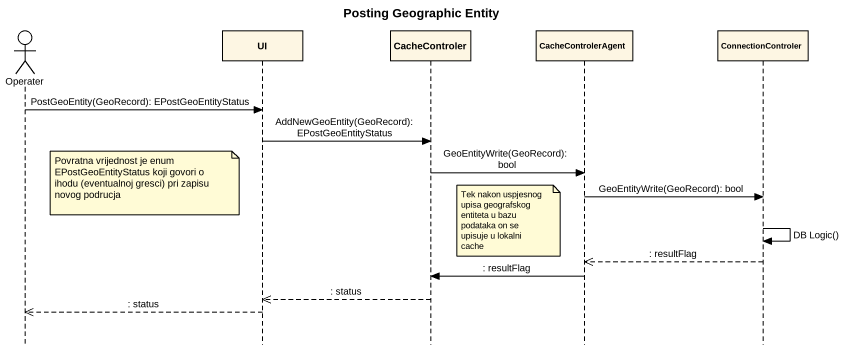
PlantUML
@startuml
title Posting Geographic Entity
hide footbox
actor Operater
participant UI
participant CacheControler
participant CacheControlerAgent
participant ConnectionControler

Operater -> UI : PostGeoEntity(GeoRecord): EPostGeoEntityStatus
UI -> CacheControler : AddNewGeoEntity(GeoRecord): EPostGeoEntityStatus
CacheControler -> CacheControlerAgent : GeoEntityWrite(GeoRecord): bool
note left of UI : Povratna vrijednost je enum EPostGeoEntityStatus koji govori o ihodu (eventualnoj gresci) pri zapisu novog podrucja
CacheControlerAgent -> ConnectionControler : GeoEntityWrite(GeoRecord): bool
note left of CacheControlerAgent : Tek nakon uspjesnog upisa geografskog entiteta u bazu podataka on se upisuje u lokalni cache
ConnectionControler -> ConnectionControler : DB Logic()
ConnectionControler -->> CacheControlerAgent : : resultFlag
CacheControlerAgent -> CacheControler : : resultFlag
CacheControler -->> UI : : status
UI -->> Operater : : status
@enduml
